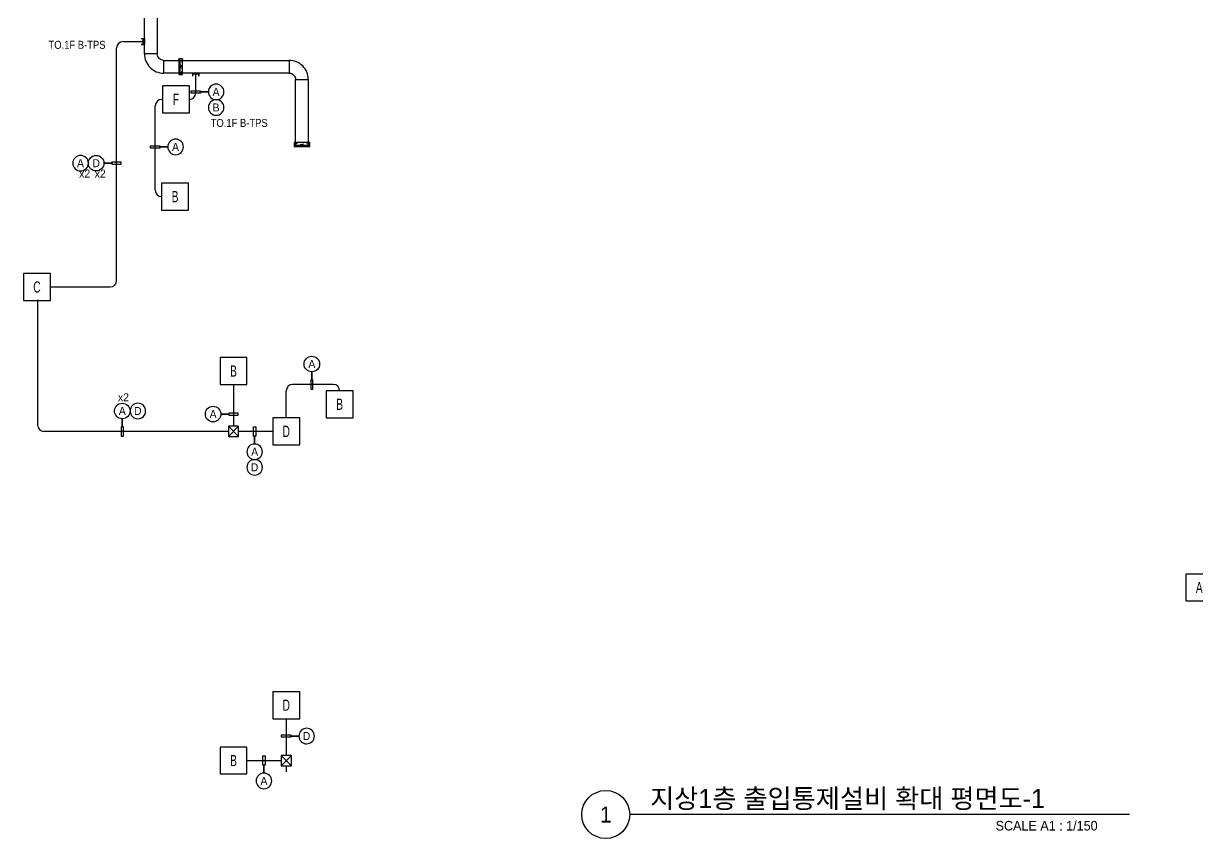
# Model space of a CAD drawing. Header units: millimetres. Extents: x 88230 to 502050, y -351975 to 882900.
# Drawn here: x 269340 to 324339, y -351975 to -313789 of the extents above; entities that cross this region are included whole.
import ezdxf
from ezdxf.enums import TextEntityAlignment as Align

# ---------------------------------------------------------------- set-up
doc = ezdxf.new("R2010")
doc.units = ezdxf.units.MM
doc.header["$LTSCALE"] = 150
doc.linetypes.add('D1', pattern=[3, 1, -1, 1])
for name, color, linetype in [('------16 CCTV', 3, 'Continuous'), ('-----20 General Symbol', 3, 'Continuous'), ('-----27 Communication Cable Tray', 2, 'Continuous'), ('-----29 Indicator', 1, 'Continuous'), ('-----30 Text', 2, 'Continuous'), ('-----41 Drawing Title', 2, 'Continuous'), ('4', 4, 'Continuous')]:
    doc.layers.add(name, color=color, linetype=linetype)
doc.styles.add('ELEC', font='')
doc.styles.get('ELEC').set_extended_font_data('Dotum')

# ---------------------------------------------------------------- blocks, each defined once
blk = doc.blocks.new('O08')
blk.add_hatch(color=256).paths.add_polyline_path([(120, 51), (-120, 51), (-120, 0), (120, 0)])
blk.add_lwpolyline([(120, 127.5), (120, 0), (-120, 0), (-120, 127.5), (-120, 51), (120, 51)])
blk = doc.blocks.new('GOK_B')
at = {"layer": '-----20 General Symbol', "color": 1}
blk.add_lwpolyline([(272950, 41850), (274750, 41850), (274750, 43650), (272950, 43650)], close=True, dxfattribs=at)
at = {"layer": '-----20 General Symbol', "color": 3, "style": 'ELEC', "width": 0.7}
blk.add_text('B', height=750, dxfattribs=at).set_placement((273850, 42750), align=Align.MIDDLE_CENTER)
blk = doc.blocks.new('GOK_D')
at = {"layer": '-----20 General Symbol', "color": 1}
blk.add_lwpolyline([(116508, -205929), (117768, -205929), (117768, -204669), (116508, -204669)], close=True, dxfattribs=at)
at = {"layer": '-----20 General Symbol', "color": 3, "style": 'ELEC', "width": 0.7}
blk.add_text('D', height=525, dxfattribs=at).set_placement((117138, -205299), align=Align.MIDDLE_CENTER)
blk = doc.blocks.new('BOX')
at = {"layer": '-----20 General Symbol'}
for p, q in [((200, 200), (-200, -200)), ((-200, 200), (200, -200))]:
    blk.add_line(p, q, dxfattribs=at)
blk.add_lwpolyline([(-200, 200), (200, 200), (200, -200), (-200, -200)], close=True, dxfattribs=at)
blk = doc.blocks.new('GOK_C')
at = {"layer": '-----20 General Symbol', "color": 1}
blk.add_lwpolyline([(114698, -205929), (115958, -205929), (115958, -204669), (114698, -204669)], close=True, dxfattribs=at)
at = {"layer": '-----20 General Symbol', "color": 3, "style": 'ELEC', "width": 0.7}
blk.add_text('C', height=525, dxfattribs=at).set_placement((115328, -205299), align=Align.MIDDLE_CENTER)
blk = doc.blocks.new('GOK_F')
at = {"layer": '-----20 General Symbol', "color": 1}
blk.add_lwpolyline([(275670, 41850), (277470, 41850), (277470, 43650), (275670, 43650)], close=True, dxfattribs=at)
at = {"layer": '-----20 General Symbol', "color": 3, "style": 'ELEC', "width": 0.7}
blk.add_text('F', height=750, dxfattribs=at).set_placement((276570, 42750), align=Align.MIDDLE_CENTER)
blk = doc.blocks.new('GOK_A')
at = {"layer": '-----20 General Symbol', "color": 1}
blk.add_lwpolyline([(272950, 44280), (274750, 44280), (274750, 46080), (272950, 46080)], close=True, dxfattribs=at)
at = {"layer": '-----20 General Symbol', "color": 3, "style": 'ELEC', "width": 0.7}
blk.add_text('A', height=750, dxfattribs=at).set_placement((273850, 45180), align=Align.MIDDLE_CENTER)

msp = doc.modelspace()

# ---------------------------------------------------------------- linework, layer by layer
at = {"layer": '-----27 Communication Cable Tray', "elevation": 0}
for points in [[(275608, -304647), (275608, -315216), (275008, -315216), (275008, -304647)], [(281783, -316116), (275908, -316116), (275908, -315516), (281783, -315516)], [(282083, -319550), (282083, -316416), (282683, -316416), (282683, -319550)]]:
    msp.add_lwpolyline(points, close=True, dxfattribs=at)
for points in [[(275908, -315516), (275908, -315516, -0.414214), (275608, -315216), (275608, -315216), (275008, -315216, 0.414214), (275908, -316116)], [(281783, -316116), (281783, -316116, -0.414214), (282083, -316416), (282083, -316416), (282683, -316416, 0.414214), (281783, -315516)]]:
    msp.add_lwpolyline(points, format="xyb", close=True, dxfattribs=at)
at = {"layer": '-----27 Communication Cable Tray', "color": 1}
for points in [[(276793, -315448), (276613, -315448), (276613, -316183), (276793, -316183), (276793, -315448)], [(282015, -319370), (282015, -319550), (282750, -319550), (282750, -319370), (282015, -319370)]]:
    msp.add_lwpolyline(points, dxfattribs=at)
at = {"layer": '-----27 Communication Cable Tray', "color": 1, "linetype": 'D1'}
for points in [[(276793, -315448), (276613, -316183)], [(276793, -316183), (276613, -315448)], [(282015, -319370), (282750, -319550)], [(282750, -319370), (282015, -319550)]]:
    msp.add_lwpolyline(points, dxfattribs=at)
at = {"layer": '-----27 Communication Cable Tray'}
for points in [[(276658, -315493), (276613, -315493), (276613, -316138), (276658, -316138), (276658, -315493)], [(276748, -315561), (276748, -315516), (276658, -315516), (276658, -316116), (276748, -316116), (276748, -316071)], [(282060, -319505), (282060, -319550), (282705, -319550), (282705, -319505), (282060, -319505)], [(282128, -319415), (282083, -319415), (282083, -319505), (282683, -319505), (282683, -319415), (282638, -319415)]]:
    msp.add_lwpolyline(points, dxfattribs=at)
at = {"layer": '-----29 Indicator', "color": 1}
for points in [[(278001, -316995), (277628, -316995), (277628, -317047), (277192, -317047), (277192, -316944), (277628, -316944), (277628, -317021), (277628, -316995), (278001, -316995, 0.414214), (278366, -317360, 0.414214), (278730, -316995, 0.414214), (278366, -316631, 0.414214), (278001, -316995, 0.151042)], [(276103, -319574), (275730, -319574), (275730, -319625), (275294, -319625), (275294, -319522), (275730, -319522), (275730, -319599), (275730, -319574), (276103, -319574, 0.414214), (276467, -319938, 0.414214), (276832, -319574, 0.414214), (276467, -319209, 0.414214), (276103, -319574, 0.151042)], [(273109, -320334), (273482, -320334), (273482, -320385), (273918, -320385), (273918, -320282), (273482, -320282), (273482, -320359), (273482, -320334), (273109, -320334, -0.414214), (272744, -320698, -0.414214), (272380, -320334, -0.414214), (272744, -319969, -0.414214), (273109, -320334, -0.151042)], [(282849, -330109), (282849, -330482), (282797, -330482), (282797, -330918), (282900, -330918), (282900, -330482), (282823, -330482), (282849, -330482), (282849, -330109, -0.414214), (282484, -329744, -0.414214), (282849, -329380, -0.414214), (283213, -329744, -0.414214), (282849, -330109, -0.151042)], [(273969, -332309), (273969, -332682), (273917, -332682), (273917, -333118), (274020, -333118), (274020, -332682), (273943, -332682), (273969, -332682), (273969, -332309, -0.414214), (273604, -331944, -0.414214), (273969, -331580, -0.414214), (274333, -331944, -0.414214), (273969, -332309, -0.151042)], [(278589, -332091), (278962, -332091), (278962, -332143), (279398, -332143), (279398, -332040), (278962, -332040), (278962, -332117), (278962, -332091), (278589, -332091, -0.414214), (278224, -332456, -0.414214), (277860, -332091, -0.414214), (278224, -331726, -0.414214), (278589, -332091, -0.151042)], [(280169, -333491), (280169, -333118), (280117, -333118), (280117, -332682), (280220, -332682), (280220, -333118), (280143, -333118), (280169, -333118), (280169, -333491, 0.414214), (279804, -333856, 0.414214), (280169, -334220, 0.414214), (280533, -333856, 0.414214), (280169, -333491, 0.151042)], [(282241, -347173), (281868, -347173), (281868, -347224), (281432, -347224), (281432, -347121), (281868, -347121), (281868, -347198), (281868, -347173), (282241, -347173, 0.414214), (282606, -347538, 0.414214), (282970, -347173, 0.414214), (282606, -346808, 0.414214), (282241, -347173, 0.151042)]]:
    msp.add_lwpolyline(points, format="xyb", dxfattribs=at)
at = {"layer": '-----29 Indicator', "color": 1, "elevation": 0}
msp.add_lwpolyline([(280604, -348913), (280604, -348541), (280553, -348541), (280553, -348104), (280656, -348104), (280656, -348541), (280579, -348541), (280604, -348541), (280604, -348913, 0.414214), (280240, -349278, 0.414214), (280604, -349643, 0.414214), (280969, -349278, 0.414214), (280604, -348913, 0.151042)], format="xyb", dxfattribs=at)
at = {"layer": '-----29 Indicator'}
for centre, start, end in [((278366, -317725), 90, 180), ((278366, -317725), 180, 270), ((278366, -317725), 0, 90), ((278366, -317725), 270, 0), ((272015, -320334), 90, 180), ((272015, -320334), 0, 90), ((272015, -320334), 180, 270), ((272015, -320334), 270, 0), ((274698, -331944), 90, 180), ((274698, -331944), 0, 90), ((274698, -331944), 180, 270), ((274698, -331944), 270, 0), ((280169, -334585), 90, 180), ((280169, -334585), 0, 90), ((280169, -334585), 180, 270), ((280169, -334585), 270, 0)]:
    msp.add_arc(centre, 365, start, end, dxfattribs=at)
at = {"layer": '-----41 Drawing Title', "color": 7}
msp.add_line((321159, -350850), (297741, -350850), dxfattribs=at)
msp.add_circle((296616, -350850), 1125, dxfattribs=at)
at = {"layer": '4'}
for p, q in [((273700, -325835), (273700, -314935)), ((274000, -314635), (275008, -314635)), ((277410, -317044), (277410, -316110)), ((275512, -321600), (275512, -317650)), ((275850, -317350), (275812, -317350)), ((270600, -326135), (273400, -326135)), ((270000, -326735), (270000, -332600)), ((279180, -330705), (279180, -332660)), ((281650, -332240), (281650, -331000)), ((283850, -330700), (281950, -330700)), ((278940, -332900), (270300, -332900)), ((281020, -332900), (279420, -332900)), ((281658, -345819), (281658, -345820)), ((281650, -346360), (281650, -348083)), ((279810, -348323), (281410, -348323)), ((281650, -348563), (281650, -348850))]:
    msp.add_line(p, q, dxfattribs=at)
for centre, start, end in [((274000, -314935), 90, 180), ((277110, -317044), 270, 0), ((275812, -317650), 90, 180), ((275812, -321600), 180, 270), ((273400, -325835), 270, 0), ((281950, -331000), 90, 180), ((283850, -331000), 0, 90), ((270300, -332600), 180, 270)]:
    msp.add_arc(centre, 300, start, end, dxfattribs=at)

# ---------------------------------------------------------------- block references
at = {"layer": '------16 CCTV', "lineweight": 0, "extrusion": (0, 0, -1), "xscale": 1.2, "yscale": 1.2, "zscale": -1.2}
for p in [(-279180, -332900), (-281650, -348323)]:
    msp.add_blockref('BOX', p, dxfattribs=at)
at = {"layer": '-----20 General Symbol', "xscale": 0.6999999999970896, "yscale": 0.6999999999970896, "zscale": 0.6999999999970896}
for name, p in [('GOK_F', (82881, -347269)), ('GOK_B', (84747, -351825)), ('GOK_B', (87485, -360000)), ('GOK_B', (92455, -361555)), ('GOK_A', (132725, -371841)), ('GOK_B', (87485, -378247))]:
    msp.add_blockref(name, p, dxfattribs=at)
at = {"layer": '-----20 General Symbol'}
for name, p in [('GOK_C', (154642, -120836)), ('GOK_D', (164512, -127601)), ('GOK_D', (164512, -140431))]:
    msp.add_blockref(name, p, dxfattribs=at)
at = {"layer": '4', "xscale": 1.199999999953434, "yscale": 1.199999999953434, "zscale": 1.199999999953434}
for p, rotation in [((275008, -314635), 90), ((277410, -316110), 180)]:
    msp.add_blockref('O08', p, dxfattribs=dict(at, rotation=rotation))

# ---------------------------------------------------------------- texts
at = {"layer": '-----30 Text', "style": 'ELEC'}
for s, p in [('A', (278361, -316995)), ('B', (278361, -317725)), ('A', (276463, -319574)), ('A', (272010, -320334)), ('D', (272744, -320334)), ('A', (282849, -329744)), ('A', (273969, -331944)), ('D', (274694, -331944)), ('A', (278224, -332091)), ('A', (280169, -333856)), ('D', (280164, -334585)), ('D', (282601, -347173)), ('A', (280604, -349278))]:
    msp.add_text(s, height=375, dxfattribs=at).set_placement(p, align=Align.MIDDLE)
for p in [(271946, -321009), (272676, -321009), (273764, -331492)]:
    msp.add_text('x2', height=375, dxfattribs=at).set_placement(p)
at = {"layer": '-----41 Drawing Title', "color": 2, "style": 'ELEC'}
msp.add_text('지상1층 출입통제설비 확대 평면도-1', height=900, dxfattribs=at).set_placement((298699, -350550))
at = {"layer": '-----41 Drawing Title', "color": 7, "style": 'ELEC'}
msp.add_text('1', height=750, dxfattribs=at).set_placement((296616, -350850), align=Align.MIDDLE)
at = {"layer": '-----41 Drawing Title', "style": 'ELEC'}
msp.add_text('SCALE A1 : 1/150', height=450, dxfattribs=at).set_placement((319659, -351600), align=Align.RIGHT)
at = {"style": 'ELEC', "width": 0.9}
for p in [(271848, -314789), (279445, -318449)]:
    msp.add_text('TO.1F B-TPS', height=375, dxfattribs=at).set_placement(p, align=Align.MIDDLE)

doc.saveas('drawing.dxf')
